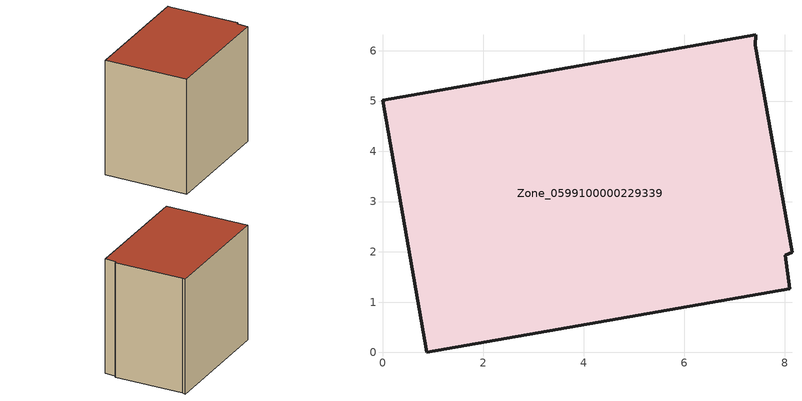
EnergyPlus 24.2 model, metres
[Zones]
Zone_0599100000229339
 floor ground (C_G): 0.88,0 0,5.01 7.43,6.32 7.42,6.11 8.15,1.99 8.01,1.93 8.11,1.26 z0
 wall outside (C_F): 0,5.01 0.88,0 8.11,1.26 8.01,1.93 8.15,1.99 7.42,6.11 7.43,6.32 0,5.01 z0:7.09
 roof outside (C_R): 0.88,0 8.11,1.26 8.01,1.93 8.15,1.99 7.42,6.11 7.43,6.32 0,5.01 z7.09
[BUILDING]
Pand.0599100000229339: North Axis=0; Terrain=City; Loads Convergence Tolerance Value=0.04; Temperature Convergence Tolerance Value=0.4; Solar Distribution=FullExterior; Maximum Number of Warmup Days=25; Minimum Number of Warmup Days=1
[Site:Location]
Rotterdam.The.Hague.AP_ZH_NLD Design_Conditions: Latitude=51.96; Longitude=4.45; Time Zone=1; Elevation=-4.5
[SITE:GROUNDTEMPERATURE:BUILDINGSURFACE]
18, 18, 18, 18, 18, 18, 18, 18, 18, 18, 18, 18
[MATERIAL] Thermal Absorptance=0.9; Solar Absorptance=0.7; Visible Absorptance=0.7
Name | Roughness | Thickness | Conductivity | Density | Specific Heat
G.TI.1946 | MediumSmooth | 0.15 | 1 | 540 | 1210
F.TI.1946 | Rough | 0.3 | 0.857143 | 1920 | 840
R.TI.1946 | MediumRough | 0.2 | 0.1 | 1500 | 1000
[CONSTRUCTION]
C_G: G.TI.1946
C_F: F.TI.1946
C_R: R.TI.1946
[ZONE]
Zone_0599100000229339: Type=1; Multiplier=1; Ceiling Height=Autocalculate; Volume=Autocalculate; Floor Area=autocalculate; Part of Total Floor Area=Yes
[ZONEINFILTRATION:DESIGNFLOWRATE]
Infil_Zone_0599100000229339: Zone or ZoneList or Space or SpaceList=Zone_0599100000229339; Schedule=AlwaysOn; Design Flow Rate Calculation Method=Flow/Area; Flow Rate per Floor Area=0.003; Constant Term Coefficient=1; Temperature Term Coefficient=0; Velocity Term Coefficient=0; Velocity Squared Term Coefficient=0
[HVACTEMPLATE:ZONE:IDEALLOADSAIRSYSTEM]
Zone_0599100000229339: Maximum Heating Supply Air Temperature=50; Minimum Cooling Supply Air Temperature=13; Maximum Heating Supply Air Humidity Ratio=0.0156; Minimum Cooling Supply Air Humidity Ratio=0.0077; Heating Limit=NoLimit; Cooling Limit=NoLimit; Dehumidification Control Type=ConstantSensibleHeatRatio; Cooling Sensible Heat Ratio=0.7; Dehumidification Setpoint=60; Humidification Control Type=None; Humidification Setpoint=30; Outdoor Air Method=None; Outdoor Air Flow Rate per Person=0.00944; Outdoor Air Flow Rate per Zone Floor Area=0; Outdoor Air Flow Rate per Zone=0; Demand Controlled Ventilation Type=None; Outdoor Air Economizer Type=NoEconomizer; Heat Recovery Type=None; Sensible Heat Recovery Effectiveness=0.7; Latent Heat Recovery Effectiveness=0.65
[ZONECONTROL:THERMOSTAT]
ThermostatControl_Zone_0599100000229339: Zone or ZoneList=Zone_0599100000229339; Control Type Schedule=DualSetpointControlType; Control 1=Thermostat_Zone_0599100000229339; Temperature Difference Between Cutout And Setpoint=0
[THERMOSTATSETPOINT:DUALSETPOINT]
Thermostat_Zone_0599100000229339: Heating Setpoint Temperature Schedule=HeatingSetpoint_Zone_0599100000229339; Cooling Setpoint Temperature Schedule=CoolingSetpoint_Zone_0599100000229339
[SCHEDULE:COMPACT]
HeatingSetpoint_Zone_0599100000229339: Through: 12/31, For: AllDays, Until: 24:00, 21
CoolingSetpoint_Zone_0599100000229339: Through: 12/31, For: AllDays, Until: 24:00, 24
DualSetpointControlType: Through: 12/31, For: AllDays, Until: 24:00, 4
AlwaysOn: Through: 12/31, For: AllDays, Until: 24:00, 1
